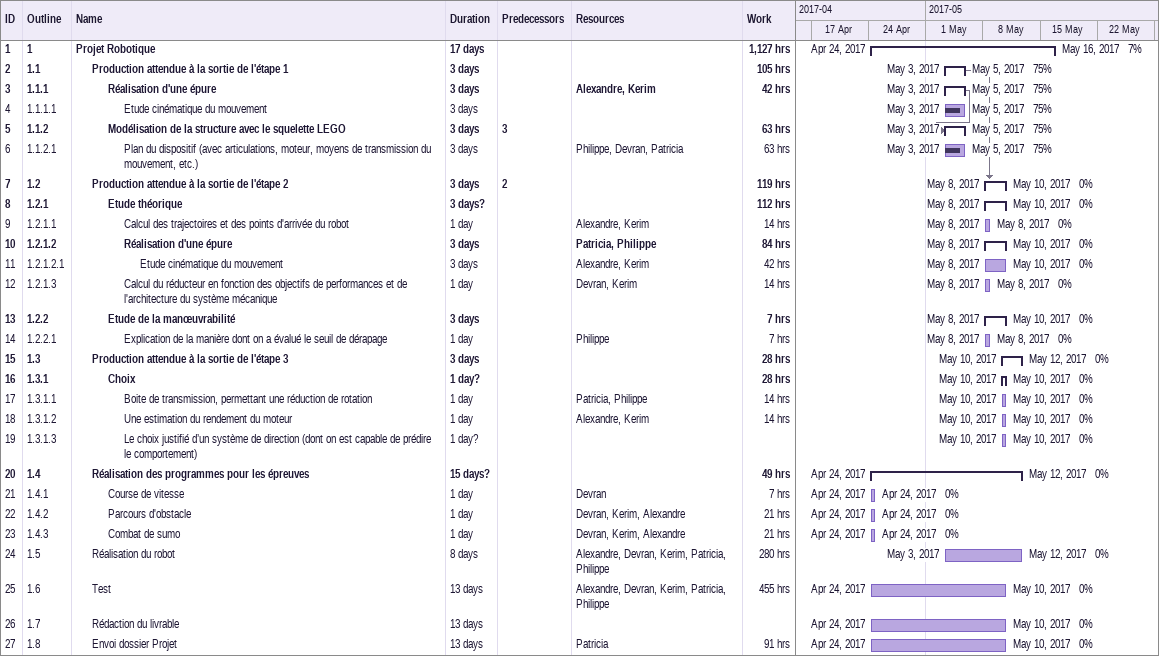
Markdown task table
| ID | WBS | Task | Duration | Start | Finish | Predecessors | Resources | % complete | Work (h) |
|---|---|---|---|---|---|---|---|---|---|
| 1 | 1 | **Projet Robotique** | 17d | 2017-04-24 | 2017-05-16 |  |  | 7 | 1127 |
| 2 | 1.1 | **Production attendue à la sortie de l'étape 1** | 3d | 2017-05-03 | 2017-05-05 |  |  | 75 | 105 |
| 3 | 1.1.1 | **Réalisation d'une épure** | 3d | 2017-05-03 | 2017-05-05 |  | Alexandre, Kerim | 75 | 42 |
| 4 | 1.1.1.1 | Etude cinématique du mouvement | 3d | 2017-05-03 | 2017-05-05 |  |  | 75 |  |
| 5 | 1.1.2 | **Modélisation de la structure avec le squelette LEGO** | 3d | 2017-05-03 | 2017-05-05 | 3 |  | 75 | 63 |
| 6 | 1.1.2.1 | Plan du dispositif (avec articulations, moteur, moyens de transmission du mouvement, etc.) | 3d | 2017-05-03 | 2017-05-05 |  | Philippe, Devran, Patricia | 75 | 63 |
| 7 | 1.2 | **Production attendue à la sortie de l'étape 2** | 3d | 2017-05-08 | 2017-05-10 | 2 |  | 0 | 119 |
| 8 | 1.2.1 | **Etude théorique** | 3d? | 2017-05-08 | 2017-05-10 |  |  | 0 | 112 |
| 9 | 1.2.1.1 | Calcul des trajectoires et des points d'arrivée du robot | 1d | 2017-05-08 | 2017-05-08 |  | Alexandre, Kerim | 0 | 14 |
| 10 | 1.2.1.2 | **Réalisation d'une épure** | 3d | 2017-05-08 | 2017-05-10 |  | Patricia, Philippe | 0 | 84 |
| 11 | 1.2.1.2.1 | Etude cinématique du mouvement | 3d | 2017-05-08 | 2017-05-10 |  | Alexandre, Kerim | 0 | 42 |
| 12 | 1.2.1.3 | Calcul du réducteur en fonction des objectifs de performances et de l'architecture du système mécanique | 1d | 2017-05-08 | 2017-05-08 |  | Devran, Kerim | 0 | 14 |
| 13 | 1.2.2 | **Etude de la manœuvrabilité** | 3d | 2017-05-08 | 2017-05-10 |  |  | 0 | 7 |
| 14 | 1.2.2.1 | Explication de la manière dont on a évalué le seuil de dérapage | 1d | 2017-05-08 | 2017-05-08 |  | Philippe | 0 | 7 |
| 15 | 1.3 | **Production attendue à la sortie de l'étape 3** | 3d | 2017-05-10 | 2017-05-12 |  |  | 0 | 28 |
| 16 | 1.3.1 | **Choix** | 1d? | 2017-05-10 | 2017-05-10 |  |  | 0 | 28 |
| 17 | 1.3.1.1 | Boite de transmission, permettant une réduction de rotation | 1d | 2017-05-10 | 2017-05-10 |  | Patricia, Philippe | 0 | 14 |
| 18 | 1.3.1.2 | Une estimation du rendement du moteur | 1d | 2017-05-10 | 2017-05-10 |  | Alexandre, Kerim | 0 | 14 |
| 19 | 1.3.1.3 | Le choix justifié d’un système de direction (dont on est capable de prédire le comportement) | 1d? | 2017-05-10 | 2017-05-10 |  |  | 0 |  |
| 20 | 1.4 | **Réalisation des programmes pour les épreuves** | 15d? | 2017-04-24 | 2017-05-12 |  |  | 0 | 49 |
| 21 | 1.4.1 | Course de vitesse | 1d | 2017-04-24 | 2017-04-24 |  | Devran | 0 | 7 |
| 22 | 1.4.2 | Parcours d'obstacle | 1d | 2017-04-24 | 2017-04-24 |  | Devran, Kerim, Alexandre | 0 | 21 |
| 23 | 1.4.3 | Combat de sumo | 1d | 2017-04-24 | 2017-04-24 |  | Devran, Kerim, Alexandre | 0 | 21 |
| 24 | 1.5 | Réalisation du robot | 8d | 2017-05-03 | 2017-05-12 |  | Alexandre, Devran, Kerim, Patricia, Philippe | 0 | 280 |
| 25 | 1.6 | Test | 13d | 2017-04-24 | 2017-05-10 |  | Alexandre, Devran, Kerim, Patricia, Philippe | 0 | 455 |
| 26 | 1.7 | Rédaction du livrable | 13d | 2017-04-24 | 2017-05-10 |  |  | 0 |  |
| 27 | 1.8 | Envoi dossier Projet | 13d | 2017-04-24 | 2017-05-10 |  | Patricia | 0 | 91 |
